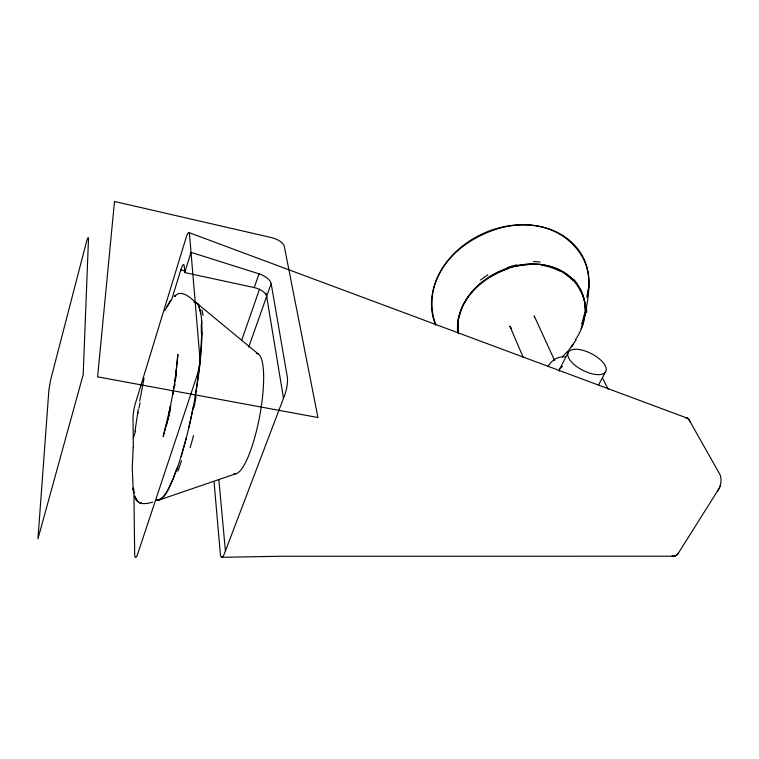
<?xml version="1.0" encoding="UTF-8"?>
<svg xmlns="http://www.w3.org/2000/svg" width="759" height="759" viewBox="0 0 759 759"><rect width="100%" height="100%" fill="white"/><g stroke="black" fill="none" stroke-linecap="round" stroke-linejoin="round"><path stroke-width="1.14" d="M201.885 331.892L200.091 361.901L195.177 396.777M457.895 325.81L458.218 333.761M582.608 324.548C588.073 301.152 594.828 273.525 579.44 252.377A88.651 71.393 -23.8 0 0 568.652 240.565C546.537 221.457 513.89 221.248 488.018 232.273A89.628 71.896 -24.2 0 0 470.257 241.381C450.021 253.848 433.588 274.786 432.108 299.169A87.361 70.293 -24.7 0 0 434.224 319.937L435.856 324.757M133.186 447.43L132.265 468.275L133.148 489.185M175.253 381.435L177.91 354.462L174.95 381.056L175.263 378.893L172.796 394.471L174.01 386.606M174.769 385.97L174.997 383.807M175.329 380.563L176.468 370.107M584.98 314.909C586.403 304.672 583.567 294.065 577.571 285.688A72.077 57.124 -23.5 0 0 568.823 276.342C550.797 261.229 524.592 261.352 503.748 270.138A72.892 57.599 -23.9 0 0 489.384 277.424L480.086 284.122M588.766 286.551L587.077 296.001M138.271 409.186L134.969 431.283M139.694 401.141L144.049 378.295M173.128 392.204L168.972 413.38L170.68 405.562L163.157 436.653L168.982 415.41M193.232 407.185L188.896 427.516M168.346 417.867L170.291 410.097M166.382 425.514L168.062 418.959M186.458 437.345L181.107 456.482M171.401 300.441L180.775 270.014A11.916 1.964 -78.3 0 1 184.276 266.305L184.75 272.566L254.256 287.576A12.011 5.892 19.4 0 1 266.646 296.361M133.261 438.436L135.529 431.112M184.75 272.566L191.021 252.358L259.018 273.819A12.144 5.55 25.7 0 1 271.181 283.61M254.256 287.576L259.018 273.819M241.742 340.108L259.474 289.274M177.796 466.652L176.449 470.428M582.751 324.311L582.276 325.649A70.037 55.511 -24.1 0 1 581.755 326.939M248.705 347.11L271.162 283.6L287.291 376.881A13.178 3.34 -79.1 0 1 284.682 395.145L224.408 553.615A12.248 2.799 -80.7 0 1 220.347 553.909L214.076 482.145M173.754 477.42C169.504 485.124 167.037 498.065 157.227 500.209M580.986 328.723L582.276 325.602M164.817 310.64L170.642 300.63L166.914 306.75M560.047 368.438L568.51 351.939M464.223 303.012L463.54 304.302A58.595 46.603 -23.9 0 0 461.719 308.258L460.296 312.253A69.107 54.61 -24.7 0 0 459.186 316.313M598.49 385.079L605.654 371.73A21.062 9.374 27 0 0 581.707 350.022A21.062 9.374 27 0 0 573.643 364.13A21.062 9.374 27 0 0 605.691 371.663M169.418 302.348L170.538 300.773M718.137 490.039L718.906 488.768A10.768 6.176 -80.1 0 0 720.158 485.836M672.569 555.92A10.654 5.863 -82.3 0 0 678.47 552.969L718.507 489.441A10.977 6.3 -80.1 0 0 719.665 474.024L689.163 420.021A10.417 5.683 -78.4 0 0 685.443 417.829M717.91 490.399L717.359 491.272M576.09 340.089L568.795 350.136M466.5 299.16L469.119 295.431M548.15 366.436C551.404 360.269 558.188 356.056 565.265 356.948M571.385 346.948L573.5 343.931L571.963 346.132M568.055 350.895L562.428 356.806M472.07 291.845L477.62 286.266M174.219 296.608L175.671 295.431L174.712 296.266C180.623 289.454 188.915 296.389 193.735 300.697M482.686 282.054C469.451 291.921 459.356 306.826 458.038 323.571A70.995 56.232 -24.2 0 0 458.047 332.072M489.574 277.301L498.34 272.509L507.6 268.686M158.792 500.143L236.182 473.616M152.692 502.079C147.208 503.805 138.925 505.475 135.852 498.948L137.948 501.671L135.852 498.948M517.135 265.954L533.074 264.047M221.837 557.315L280.005 556.262L674.011 556.205M194.095 302.016L197.34 303.752M539.317 264.331L542.353 264.711M180.775 270.014L184.826 270.887M189.086 232.643L687.502 418.237M563.861 272.728L573.254 280.441M196.173 302.642L258.477 354.187M577.533 285.612L579.648 288.894M689.428 420.486L688.868 419.547A10.209 5.569 -78.4 0 0 687.474 418.209M689.589 420.771L689.969 421.454M602.475 377.925L608.177 389.339M534.127 315.782L554.687 360.639M134.751 496.471L136.06 499.327L134.59 496.016M198.706 306.019L200.774 313.79M523.169 357.337L509.83 326.057A13.188 10.455 -23.9 0 0 511.585 328.4M582.495 294.691L584.43 300.849A56.906 45.284 -20.7 0 1 585.113 304.691L585.341 309.122M266.124 293.183L283.496 398.257M133.793 493.056L132.986 488.028L133.66 492.563M218.877 480.001L225.414 550.977M201.533 320.355L201.714 323.41M133.366 447.63L133.005 418.067A10.949 1.651 -79.3 0 1 135.5 403.048L185.946 238.184A11.878 1.945 -78.1 0 1 189.494 234.114L199.816 357.233A13.624 2.571 -79 0 1 196.856 376.056L137.758 553.738A12.561 2.116 -80.3 0 1 134.675 554.042L133.878 489.014M678.47 552.96A10.645 5.854 -82.3 0 1 672.113 555.664M256.457 353.542A61.09 14.042 -79.4 0 1 259.692 416.084A61.09 14.042 -79.4 0 1 234.038 473.54M193.981 302.082A100.805 17.969 -79.2 0 1 194.038 403.076A100.805 17.969 -79.2 0 1 156.904 500.105M181.467 460.77A99.277 18.7 -79.6 0 1 177.881 471.168M176.42 469.46A108.916 20.74 -79.9 0 1 173.764 476.472M157.246 500.115A97.92 17.742 -79.2 0 1 156.439 499.631M197.444 303.315A105.605 19.241 -77.1 0 1 198.924 305.213M201.866 309.824A99.087 18.482 -78.4 0 1 203.032 315.469M201.239 324.729A108.66 20.37 -78.4 0 1 201.334 333.267M196.059 396.53A98.129 17.429 -79.1 0 1 194.019 407.46M193.498 435.543A105.292 27.134 -80.2 0 1 190.148 447.715M457.668 332.518A65.995 52.324 -23.9 0 1 536.632 264.113A65.995 52.324 -23.9 0 1 575.512 339.643M435.59 325.004A81.194 65.416 -24.3 0 1 506.348 226.22A81.194 65.416 -24.3 0 1 586.973 297.395M533.539 261.551A57.902 48.974 -31.5 0 1 540.029 262.083M507.297 267.633A67.428 52.362 -23.8 0 1 517.04 264.863M480.589 280.024A66.346 53.415 -23.7 0 1 487.79 274.91M477.544 286.2A73.746 63.519 -18.2 0 1 480.011 284.056M469.271 295.488A54.591 41.337 -27.1 0 1 472.212 291.921M464.423 303.069A61.896 49.847 -21.9 0 1 466.709 299.236M457.639 325.848A66.431 52.532 -24.7 0 1 458.797 316.313M584.051 314.938A60.075 47.229 -25.1 0 1 581.489 324.14M586.603 308.847A62.219 48.491 -28.7 0 1 586.622 312.755M579.61 288.913A68.585 54.316 -30.1 0 1 582.324 294.767M574.183 279.786A68.158 54.382 -28.9 0 1 577.95 285.375M560.218 270.669A65.853 50.806 -18.8 0 1 563.814 272.775M550.607 267.405A65.521 51.536 -22.2 0 1 559.848 271.115M542.087 265.384A58.747 45.882 -22 0 1 550.683 267.272M534.27 316.522A13.188 10.455 -23.9 0 1 534.44 317.518M138.48 412.953A11.186 1.727 -79.3 0 1 138.527 412.222M139.001 408.105A11.186 1.727 -79.3 0 1 140.026 402.763M559.279 371.236A20.882 9.554 27.1 0 1 562.542 366.493M88.471 239.246L83.196 374.567L37.95 538.871L48.766 391.758A11.366 0.996 -79 0 1 51.565 376.217L86.071 243.345A12.135 1.129 -78.5 0 1 88.471 239.246M114.505 201.477L97.607 376.844L317.936 417.526L284.302 246.409A12.305 5.617 19.8 0 0 271.542 237.624L114.505 201.477M142.085 503.53L140.017 503.008L142.085 503.53"/></g></svg>
